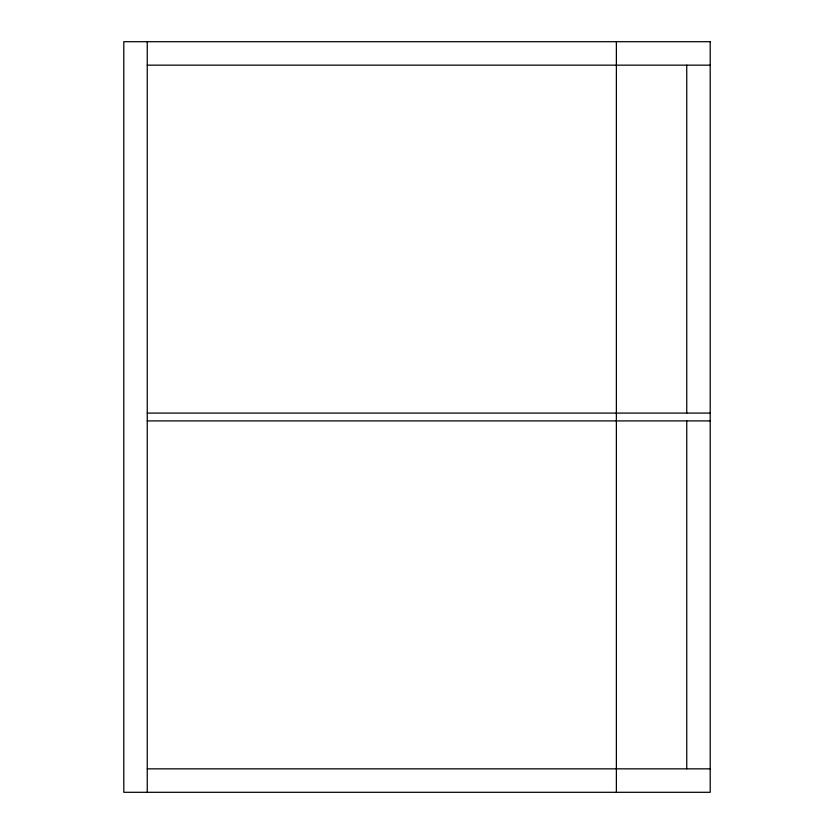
<?xml version="1.0" encoding="UTF-8"?>
<svg xmlns="http://www.w3.org/2000/svg" width="834" height="834" viewBox="0 0 834 834"><rect width="100%" height="100%" fill="white"/><g stroke="black" fill="none" stroke-linecap="round" stroke-linejoin="round"><path stroke-width="1.25" d="M147.253 65.156L710.203 65.156M147.253 413.091L710.203 413.091M147.253 420.909L710.203 420.909M147.253 768.844L710.203 768.844M686.747 65.156L686.747 413.091M686.747 420.909L686.747 768.844M616.378 41.7L616.378 792.3M147.253 41.7L147.253 792.3M710.203 41.7L123.797 41.7L123.797 792.3L710.203 792.3L710.203 41.7"/></g></svg>
